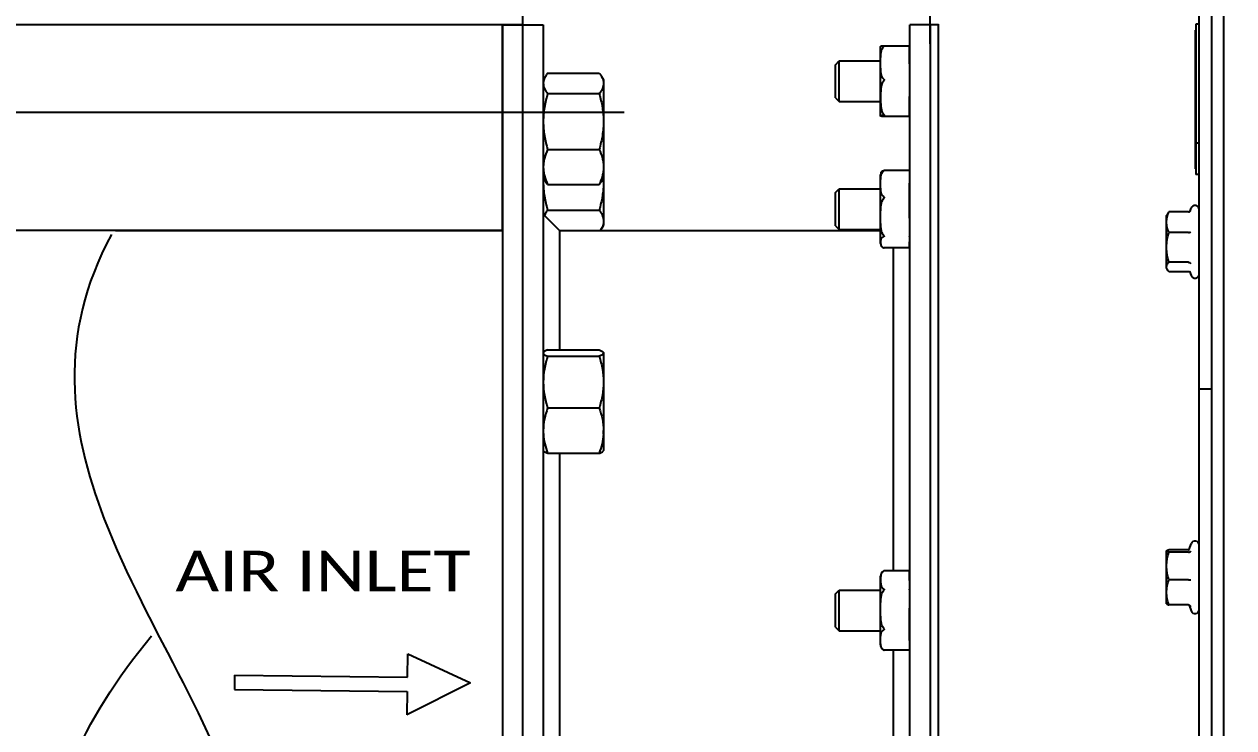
# Model space of a CAD drawing. Header units: millimetres. Extents: x 971 to 5173, y 8 to 3808.
# Drawn here: x 4084.9 to 4381.8, y 3364.7 to 3537.5 of the extents above; entities that cross this region are included whole.
import ezdxf
from ezdxf.enums import TextEntityAlignment as Align

# ---------------------------------------------------------------- set-up
doc = ezdxf.new("R2010")
doc.units = ezdxf.units.MM
doc.header["$LTSCALE"] = 115.5
doc.header["$PDMODE"] = 3
doc.header["$PDSIZE"] = 8
doc.layers.get('0').update_dxf_attribs({"linetype": 'CONTINUOUS'})
doc.layers.get('Defpoints').update_dxf_attribs({"linetype": 'CONTINUOUS'})
doc.layers.add('00_BUW_DATUM', color=7, linetype='CONTINUOUS')
doc.styles.get("Standard").update_dxf_attribs({"font": 'calibri.ttf'})
doc.dimstyles.new('DIMSTYLE_4', dxfattribs={"dimtxt": 17.5, "dimasz": 17.5, "dimexe": 1.5, "dimexo": 1, "dimgap": 0.875, "dimtad": 1, "dimdec": 0, "dimdsep": 46, "dimtxsty": 'Standard', "dimblk": '_FILLED', "dimblk1": '_FILLED', "dimblk2": '_FILLED', "dimcen": 0.09, "dimazin": 2, "dimtp": 0.01, "dimtm": 0.01, "dimtfac": 1, "dimtdec": 0, "dimtofl": 0, "dimtmove": 0, "dimatfit": 3, "dimldrblk": '_FILLED', "dimfxl": 1, "dimtolj": 1, "dimarcsym": 0})
doc.dimstyles.new('DIMSTYLE_5', dxfattribs={"dimtxt": 17.5, "dimasz": 17.5, "dimexe": 1.5, "dimexo": 1, "dimgap": 0.875, "dimtad": 1, "dimdsep": 46, "dimtxsty": 'Standard', "dimblk": '_FILLED', "dimblk1": '_FILLED', "dimblk2": '_FILLED', "dimcen": 0.09, "dimazin": 2, "dimtp": 0.01, "dimtm": 0.01, "dimtfac": 1, "dimtofl": 0, "dimtmove": 0, "dimatfit": 3, "dimldrblk": '_FILLED', "dimfxl": 1, "dimtolj": 1, "dimarcsym": 0})
doc.dimstyles.get("Standard").update_dxf_attribs({"dimtxt": 17.5, "dimasz": 17.5, "dimexe": 1.5, "dimexo": 1, "dimtad": 1, "dimdsep": 46, "dimtxsty": 'Standard', "dimblk": '_FILLED', "dimblk1": '_FILLED', "dimblk2": '_FILLED', "dimcen": 0.09, "dimazin": 2, "dimtol": 1, "dimtp": 0.01, "dimtm": 0.01, "dimtfac": 1, "dimtofl": 0, "dimtmove": 0, "dimatfit": 3, "dimldrblk": '_FILLED', "dimfxl": 1, "dimtolj": 1, "dimarcsym": 0})

# ---------------------------------------------------------------- blocks, each defined once
blk = doc.blocks.new('_FILLED')
at = {"color": 0, "linetype": 'ByBlock'}
blk.add_solid([(0, 0), (-1, 0.214), (-1, -0.214)], dxfattribs=at)
blk = doc.blocks.new('*D89')
at = {"color": 0, "linetype": 'Continuous', "lineweight": -2}
for p, q in [((4207.29, 3542.39), (4207.29, 3694.14)), ((4745.99, 3381.62), (4745.99, 3694.14)), ((4224.79, 3692.64), (4728.49, 3692.64))]:
    blk.add_line(p, q, dxfattribs=at)
at = {"layer": 'Defpoints', "color": 0}
for p in [(4745.99, 3692.64), (4207.29, 3541.39), (4745.99, 3380.62)]:
    blk.add_point(p, dxfattribs=at)
at = {"color": 0, "linetype": 'ByBlock', "lineweight": -2, "xscale": 17.5, "yscale": 17.5, "zscale": 17.5, "rotation": 180}
blk.add_blockref('_FILLED', (4207.29, 3692.64), dxfattribs=at)
at = {"color": 0, "linetype": 'ByBlock', "lineweight": -2, "xscale": 17.5, "yscale": 17.5, "zscale": 17.5}
blk.add_blockref('_FILLED', (4745.99, 3692.64), dxfattribs=at)
at = {"color": 0, "insert": (4476.64, 3716.84), "char_height": 17.5, "attachment_point": 2, "line_spacing_factor": 0.9}
blk.add_mtext('\\A1;{\\A1;539}', dxfattribs=at)
blk = doc.blocks.new('*D97')
at = {"color": 0, "linetype": 'Continuous', "lineweight": -2}
for p, q in [((4202.29, 3537.39), (3953.88, 3537.39)), ((3955.38, 3519.89), (3955.38, 3234.89)), ((4202.29, 3217.39), (3953.88, 3217.39))]:
    blk.add_line(p, q, dxfattribs=at)
at = {"layer": 'Defpoints', "color": 0}
for p in [(4203.29, 3537.39), (3955.38, 3217.39), (4203.29, 3217.39)]:
    blk.add_point(p, dxfattribs=at)
at = {"color": 0, "linetype": 'ByBlock', "lineweight": -2, "xscale": 17.5, "yscale": 17.5, "zscale": 17.5}
for p, rotation in [((3955.38, 3537.39), 90), ((3955.38, 3217.39), 270)]:
    blk.add_blockref('_FILLED', p, dxfattribs=dict(at, rotation=rotation))
at = {"color": 0, "insert": (3931.17, 3389.06), "char_height": 17.5, "attachment_point": 2, "rotation": 90, "line_spacing_factor": 0.9}
blk.add_mtext('\\A1;%%c320', dxfattribs=at)
blk = doc.blocks.new('*D98')
at = {"color": 0, "linetype": 'Continuous', "lineweight": -2}
for p, q in [((4202.29, 3486.89), (4054.54, 3486.89)), ((4056.04, 3469.39), (4056.04, 3285.39)), ((4202.29, 3267.89), (4054.54, 3267.89))]:
    blk.add_line(p, q, dxfattribs=at)
at = {"layer": 'Defpoints', "color": 0}
for p in [(4203.29, 3486.89), (4056.04, 3267.89), (4203.29, 3267.89)]:
    blk.add_point(p, dxfattribs=at)
at = {"color": 0, "linetype": 'ByBlock', "lineweight": -2, "xscale": 17.5, "yscale": 17.5, "zscale": 17.5}
for p, rotation in [((4056.04, 3486.89), 90), ((4056.04, 3267.89), 270)]:
    blk.add_blockref('_FILLED', p, dxfattribs=dict(at, rotation=rotation))
at = {"color": 0, "insert": (4031.83, 3389.06), "char_height": 17.5, "attachment_point": 2, "rotation": 90, "line_spacing_factor": 0.9}
blk.add_mtext('\\A1;%%c220', dxfattribs=at)
blk = doc.blocks.new('*D99')
at = {"color": 0, "linetype": 'Continuous', "lineweight": -2}
for p, q in [((4232.14, 3515.83), (4004.88, 3515.83)), ((4006.38, 3498.33), (4006.38, 3253.33)), ((4231.48, 3235.83), (4004.88, 3235.83))]:
    blk.add_line(p, q, dxfattribs=at)
at = {"layer": 'Defpoints', "color": 0}
for p in [(4233.14, 3515.83), (4006.38, 3235.83), (4232.48, 3235.83)]:
    blk.add_point(p, dxfattribs=at)
at = {"color": 0, "linetype": 'ByBlock', "lineweight": -2, "xscale": 17.5, "yscale": 17.5, "zscale": 17.5}
for p, rotation in [((4006.38, 3515.83), 90), ((4006.38, 3235.83), 270)]:
    blk.add_blockref('_FILLED', p, dxfattribs=dict(at, rotation=rotation))
at = {"color": 0, "insert": (3982.17, 3385.81), "char_height": 17.5, "attachment_point": 2, "rotation": 90, "line_spacing_factor": 0.9}
blk.add_mtext('\\A1;%%c280', dxfattribs=at)
blk = doc.blocks.new('ARROW_4_BL0', base_point=(1092.37, 1052.28))
at = {"color": 7, "linetype": 'Continuous'}
for p, q in [((1105.84, 1054.03), (1105.91, 1059.78)), ((1105.91, 1059.78), (1121.36, 1052.64)), ((1063.43, 1054.54), (1063.39, 1051.03)), ((1063.43, 1054.54), (1105.84, 1054.03)), ((1121.36, 1052.64), (1105.73, 1044.78)), ((1063.39, 1051.03), (1105.8, 1050.52)), ((1105.8, 1050.52), (1105.73, 1044.78))]:
    blk.add_line(p, q, dxfattribs=at)
blk = doc.blocks.new('*D101')
at = {"color": 0, "lineweight": -2}
for p, q in [((4207.27, 3574.32), (4207.27, 3581.2)), ((4307.29, 3532.71), (4307.29, 3581.2)), ((4224.77, 3579.7), (4235.94, 3579.7)), ((4289.79, 3579.7), (4275.81, 3579.7))]:
    blk.add_line(p, q, dxfattribs=at)
at = {"layer": 'Defpoints', "color": 0}
for p in [(4307.29, 3579.7), (4207.27, 3573.32), (4307.29, 3531.71)]:
    blk.add_point(p, dxfattribs=at)
at = {"color": 0, "linetype": 'ByBlock', "lineweight": -2, "xscale": 17.5, "yscale": 17.5, "zscale": 17.5, "rotation": 180}
blk.add_blockref('_FILLED', (4207.27, 3579.7), dxfattribs=at)
at = {"color": 0, "linetype": 'ByBlock', "lineweight": -2, "xscale": 17.5, "yscale": 17.5, "zscale": 17.5}
blk.add_blockref('_FILLED', (4307.29, 3579.7), dxfattribs=at)
at = {"color": 0, "insert": (4255.88, 3579.7), "char_height": 17.5, "attachment_point": 5}
blk.add_mtext('\\A1;\\A1;100', dxfattribs=at)
blk = doc.blocks.new('*D102')
at = {"color": 0, "lineweight": -2}
for p, q in [((4307.29, 3535.98), (4307.29, 3624.82)), ((4324.79, 3623.32), (4330.92, 3623.32)), ((4361.79, 3623.32), (4357.28, 3623.32)), ((4379.29, 3610.42), (4379.29, 3624.82))]:
    blk.add_line(p, q, dxfattribs=at)
at = {"layer": 'Defpoints', "color": 0}
for p in [(4379.29, 3623.32), (4379.29, 3609.42), (4307.29, 3534.98)]:
    blk.add_point(p, dxfattribs=at)
at = {"color": 0, "linetype": 'ByBlock', "lineweight": -2, "xscale": 17.5, "yscale": 17.5, "zscale": 17.5, "rotation": 180}
blk.add_blockref('_FILLED', (4307.29, 3623.32), dxfattribs=at)
at = {"color": 0, "linetype": 'ByBlock', "lineweight": -2, "xscale": 17.5, "yscale": 17.5, "zscale": 17.5}
blk.add_blockref('_FILLED', (4379.29, 3623.32), dxfattribs=at)
at = {"color": 0, "insert": (4344.1, 3623.32), "char_height": 17.5, "attachment_point": 5}
blk.add_mtext('\\A1;\\A1;71', dxfattribs=at)

msp = doc.modelspace()

# ---------------------------------------------------------------- linework, layer by layer
at = {"color": 0, "linetype": 'Continuous'}
for p, q in [((4207.27292, 3537.37104), (4207.27292, 3706.87104)), ((4373.29077, 3143.39012), (4373.29077, 3611.39012)), ((4376.29077, 3611.39012), (4376.29077, 3143.39012)), ((4379.29077, 3611.39012), (4379.29077, 3143.39012)), ((4202.27292, 3537.37104), (4202.27292, 3217.37104)), ((4202.27292, 3486.87104), (4202.27292, 3537.37104)), ((4202.27292, 3537.37104), (4207.27292, 3537.37104)), ((4207.27292, 3537.37104), (4202.27292, 3537.37104)), ((4207.29077, 3217.39012), (4207.29077, 3537.39012)), ((4207.29077, 3537.39012), (4212.29077, 3537.39012)), ((4212.29077, 3537.39012), (4212.29077, 3217.39012)), ((4302.29077, 3217.39012), (4302.29077, 3537.39012)), ((4309.29077, 3537.39012), (4302.29077, 3537.39012)), ((4307.29077, 3537.39012), (4307.29077, 3217.39012)), ((4309.29077, 3217.24691), (4309.29077, 3537.53333)), ((4372.49077, 3537.50772), (4372.49077, 3500.61696)), ((4373.29077, 3537.50772), (4372.49077, 3537.50772)), ((4372.29077, 3536.09946), (4372.29077, 3502.02522)), ((4372.29077, 3536.09946), (4372.49077, 3536.09946)), ((4295.09077, 3531.92009), (4295.0935, 3532.01005)), ((4295.09077, 3515.09018), (4295.09077, 3531.92009)), ((4295.8908, 3532.16114), (4295.90032, 3532.16131)), ((4302.09077, 3532.16131), (4295.90019, 3532.16131)), ((4302.09077, 3532.16131), (4302.09077, 3527.76736)), ((4302.09077, 3531.99079), (4302.29077, 3531.99079)), ((4283.99077, 3527.58514), (4284.91077, 3528.50514)), ((4283.99077, 3519.42514), (4283.99077, 3527.58514)), ((4284.91077, 3518.50514), (4284.91077, 3528.50514)), ((4284.91077, 3528.50514), (4295.09077, 3528.50514)), ((4302.09077, 3529.75514), (4302.29077, 3529.75514)), ((4302.29077, 3527.76736), (4302.09077, 3527.76736)), ((4283.99077, 3519.42514), (4284.91077, 3518.50514)), ((4284.91077, 3518.50514), (4295.09077, 3518.50514)), ((4302.09077, 3519.75275), (4302.09077, 3515.00061)), ((4302.09077, 3519.75275), (4302.29077, 3519.75275)), ((4302.09077, 3517.25514), (4302.29077, 3517.25514)), ((4295.09077, 3515.09018), (4295.0935, 3515.00022)), ((4295.8908, 3514.84913), (4295.90032, 3514.84896)), ((4302.28134, 3514.84896), (4295.90019, 3514.84896)), ((4302.29077, 3515.00061), (4302.09077, 3515.00061)), ((4372.29077, 3508.41884), (4372.49077, 3508.41884)), ((4373.29077, 3508.2893), (4372.49077, 3508.2893)), ((4302.22598, 3501.62159), (4295.95556, 3501.62159)), ((4372.29077, 3502.02522), (4372.49077, 3502.02522)), ((4373.29077, 3500.61696), (4372.49077, 3500.61696)), ((4295.09077, 3483.68271), (4295.09077, 3500.51262)), ((4302.09077, 3498.49838), (4302.09077, 3489.90764)), ((4302.09077, 3498.49838), (4302.29077, 3498.49838)), ((4302.09077, 3498.34767), (4302.29077, 3498.34767)), ((4283.99077, 3496.17767), (4284.91077, 3497.09767)), ((4283.99077, 3488.01767), (4283.99077, 3496.17767)), ((4284.91077, 3487.09767), (4284.91077, 3497.09767)), ((4284.91077, 3497.09767), (4295.09077, 3497.09767)), ((4371.05851, 3491.57531), (4371.32639, 3492.31132)), ((4371.15551, 3491.69782), (4371.20465, 3491.80156)), ((4216.29077, 3486.89012), (4212.29077, 3490.89012)), ((4302.29077, 3489.90764), (4302.09077, 3489.90764)), ((4365.29077, 3490.56495), (4365.48205, 3490.89626)), ((4365.29077, 3477.56495), (4365.29077, 3490.56495)), ((4370.6837, 3491.40423), (4365.87132, 3491.40423)), ((4107.27292, 3486.87104), (4202.27292, 3486.87104)), ((4216.29077, 3486.89012), (4216.29077, 3457.51153)), ((4216.29077, 3486.89012), (4295.09077, 3486.89012)), ((4283.99077, 3488.01767), (4284.91077, 3487.09767)), ((4284.91077, 3487.09767), (4295.09077, 3487.09767)), ((4370.6837, 3486.37399), (4365.87132, 3486.37399)), ((4295.09627, 3483.71756), (4295.09744, 3483.6831)), ((4295.09632, 3483.71756), (4295.09638, 3483.7139)), ((4295.09638, 3483.7139), (4295.09802, 3483.6831)), ((4302.09077, 3484.04773), (4302.09077, 3482.57374)), ((4302.09077, 3484.04773), (4302.29077, 3484.04773)), ((4302.09077, 3482.57374), (4295.95556, 3482.57374)), ((4298.29077, 3403.25915), (4298.29077, 3482.57374)), ((4365.29077, 3477.56495), (4365.48205, 3477.23364)), ((4370.6837, 3479.03471), (4365.87132, 3479.03471)), ((4370.94054, 3476.87869), (4371.32639, 3475.81858)), ((4370.94128, 3476.87984), (4370.94156, 3476.87907)), ((4370.6837, 3476.72567), (4365.87132, 3476.72567)), ((4376.29077, 3447.91137), (4373.29077, 3447.91137)), ((4216.29077, 3432.11777), (4216.29077, 3351.21002)), ((4370.81874, 3408.50976), (4371.32639, 3409.90452)), ((4365.29077, 3408.13737), (4365.30295, 3408.17899)), ((4365.29077, 3395.15815), (4365.29077, 3408.13737)), ((4370.6837, 3408.4372), (4365.87132, 3408.4372)), ((4370.6837, 3407.83753), (4365.87132, 3407.83753)), ((4370.81904, 3408.50966), (4370.81859, 3408.50845)), ((4302.09077, 3403.25915), (4295.97189, 3403.25915)), ((4302.09077, 3403.25915), (4302.09077, 3400.86696)), ((4295.09077, 3385.08112), (4295.09077, 3401.91103)), ((4302.29077, 3400.86696), (4302.09077, 3400.86696)), ((4370.6837, 3401.05847), (4365.87132, 3401.05847)), ((4283.99077, 3397.57607), (4284.91077, 3398.49607)), ((4283.99077, 3389.41607), (4283.99077, 3397.57607)), ((4284.91077, 3388.49607), (4284.91077, 3398.49607)), ((4284.91077, 3398.49607), (4295.09077, 3398.49607)), ((4302.09077, 3394.06239), (4302.09077, 3386.13669)), ((4302.09077, 3394.06239), (4302.29077, 3394.06239)), ((4365.29077, 3395.15815), (4365.3028, 3395.1373)), ((4370.6837, 3394.87909), (4365.87132, 3394.87909)), ((4370.81859, 3394.80785), (4370.78634, 3394.86674)), ((4370.81904, 3394.80663), (4370.81859, 3394.80785)), ((4370.81874, 3394.80653), (4371.32639, 3393.41177)), ((4283.99077, 3389.41607), (4284.91077, 3388.49607)), ((4284.91077, 3388.49607), (4295.09077, 3388.49607)), ((4302.09077, 3387.24607), (4302.29077, 3387.24607)), ((4302.29077, 3386.13669), (4302.09077, 3386.13669)), ((4302.20964, 3383.733), (4295.97189, 3383.733)), ((4298.29077, 3294.81716), (4298.29077, 3383.733))]:
    msp.add_line(p, q, dxfattribs=at)
msp.add_lwpolyline([(4370.77326, 3408.41709), (4370.75879, 3408.40696), (4370.77081, 3408.42119), (4370.81859, 3408.50845)], dxfattribs=at)
for centre, radius, start, end in [((4296.57077, 3500.51262), 1.48, 161.4451253, 180), ((4372.27804, 3491.96495), 1.01272, 0, 160), ((4296.57077, 3483.68271), 1.48, 180, 198.5548747), ((4372.27804, 3476.16495), 1.01272, 200, 0), ((4372.27804, 3409.55815), 1.01272, 0, 160), ((4370.68319, 3408.94516), 0.50796, 270.0323606, 279.8661324), ((4370.68088, 3408.96113), 0.52409, 279.8161074, 281.6489323), ((4296.57077, 3401.91103), 1.48, 124.7145758, 180), ((4296.54618, 3402.02737), 1.37996, 150.4246964, 151.751661), ((4296.48866, 3402.02658), 1.33829, 116.5340589, 124.6432202), ((4372.27804, 3393.75815), 1.01272, 200, 0), ((4296.57077, 3385.08112), 1.48, 180, 235.2854242), ((4296.48866, 3384.96557), 1.33829, 235.3567798, 243.4659411)]:
    msp.add_arc(centre, radius, start, end, dxfattribs=at)
for points, knots in [([(4295.33054, 3524.96625), (4295.25764, 3525.21105), (4295.1643, 3525.71506), (4295.10956, 3526.47743), (4295.09451, 3527.24026), (4295.09256, 3528.00283), (4295.09451, 3528.7654), (4295.10956, 3529.52823), (4295.16427, 3530.29061), (4295.25765, 3530.79461), (4295.33055, 3531.03942)], [0, 0, 0, 0, 0.125429089, 0.250347728, 0.375177916, 0.499999638, 0.624821337, 0.749651635, 0.874570451, 1, 1, 1, 1]), ([(4295.33054, 3532.12186), (4295.28208, 3532.11534), (4295.21962, 3532.10599), (4295.15089, 3532.08278), (4295.11923, 3532.06642), (4295.09723, 3532.04173), (4295.09407, 3532.01959), (4295.09349, 3532.01005)], [0, 0, 0, 0, 0.520257345, 0.667914471, 0.769382985, 0.898335875, 1, 1, 1, 1]), ([(4295.8908, 3532.16114), (4295.7739, 3532.15692), (4295.58683, 3532.14797), (4295.40019, 3532.13123), (4295.33054, 3532.12186)], [0, 0, 0, 0, 0.624699226, 1, 1, 1, 1]), ([(4295.33055, 3531.03942), (4295.35713, 3531.12867), (4295.47881, 3531.48578), (4295.67882, 3531.82885), (4295.8908, 3532.02006)], [0, 0, 0, 0, 0.245966965, 1, 1, 1, 1]), ([(4295.97227, 3532.12607), (4295.97227, 3532.11776), (4295.96478, 3532.09906), (4295.9375, 3532.06305), (4295.91021, 3532.03757), (4295.8908, 3532.02006)], [0, 0, 0, 0, 0.183361143, 0.423340192, 1, 1, 1, 1]), ([(4295.90019, 3532.16132), (4295.90908, 3532.16132), (4295.92589, 3532.1604), (4295.94871, 3532.15541), (4295.96728, 3532.14499), (4295.97227, 3532.13206), (4295.97227, 3532.12607)], [0, 0, 0, 0, 0.303328508, 0.571896518, 0.795679314, 1, 1, 1, 1]), ([(4295.8908, 3523.98571), (4295.81803, 3524.05135), (4295.56428, 3524.33706), (4295.41088, 3524.69647), (4295.33054, 3524.96625)], [0, 0, 0, 0, 0.258245313, 1, 1, 1, 1]), ([(4295.33057, 3522.66614), (4295.25755, 3522.41111), (4295.16422, 3521.88687), (4295.10973, 3521.09426), (4295.09447, 3520.30093), (4295.09245, 3519.5078), (4295.09447, 3518.71466), (4295.10973, 3517.92133), (4295.16423, 3517.12872), (4295.25755, 3516.60448), (4295.33057, 3516.34946)], [0, 0, 0, 0, 0.125299542, 0.250242484, 0.375124175, 0.499999985, 0.624875795, 0.749757483, 0.874700442, 1, 1, 1, 1]), ([(4295.8908, 3523.68588), (4295.81775, 3523.61735), (4295.56235, 3523.31789), (4295.41059, 3522.94561), (4295.33057, 3522.66614)], [0, 0, 0, 0, 0.256280173, 1, 1, 1, 1]), ([(4295.8908, 3523.98571), (4295.91183, 3523.96675), (4295.95161, 3523.92424), (4295.98283, 3523.83682), (4295.95129, 3523.74915), (4295.91179, 3523.70557), (4295.8908, 3523.68588)], [0, 0, 0, 0, 0.243828441, 0.496967461, 0.752171265, 1, 1, 1, 1]), ([(4302.29073, 3523.68588), (4302.24895, 3523.72508), (4302.16977, 3523.83634), (4302.24882, 3523.94791), (4302.29073, 3523.98571)], [0, 0, 0, 0, 0.503742438, 1, 1, 1, 1]), ([(4295.33057, 3516.34946), (4295.35712, 3516.25673), (4295.47813, 3515.88753), (4295.67676, 3515.53051), (4295.8908, 3515.32971)], [0, 0, 0, 0, 0.24734941, 1, 1, 1, 1]), ([(4295.09349, 3515.00022), (4295.09316, 3515.0058), (4295.09268, 3515.02901), (4295.09952, 3515.05446), (4295.11203, 3515.06724)], [0, 0, 0, 0, 0.238092245, 1, 1, 1, 1]), ([(4295.33054, 3514.88841), (4295.28208, 3514.89493), (4295.21962, 3514.90429), (4295.15089, 3514.92749), (4295.11923, 3514.94386), (4295.09723, 3514.96854), (4295.09407, 3514.99068), (4295.09349, 3515.00022)], [0, 0, 0, 0, 0.520257345, 0.667914471, 0.769382985, 0.898335875, 1, 1, 1, 1]), ([(4295.11203, 3515.06724), (4295.12799, 3515.08354), (4295.20235, 3515.11339), (4295.27722, 3515.12451), (4295.33055, 3515.13168)], [0, 0, 0, 0, 0.29782086, 1, 1, 1, 1]), ([(4295.8908, 3514.84913), (4295.7739, 3514.85336), (4295.58683, 3514.86231), (4295.40019, 3514.87904), (4295.33054, 3514.88841)], [0, 0, 0, 0, 0.624699226, 1, 1, 1, 1]), ([(4295.33055, 3515.13168), (4295.40019, 3515.14105), (4295.58683, 3515.15779), (4295.77389, 3515.16674), (4295.8908, 3515.17096)], [0, 0, 0, 0, 0.375249304, 1, 1, 1, 1]), ([(4295.8908, 3515.32971), (4295.91037, 3515.31135), (4295.93804, 3515.28435), (4295.96497, 3515.24553), (4295.97523, 3515.21822), (4295.96674, 3515.19337), (4295.94544, 3515.18001), (4295.91965, 3515.1731), (4295.90073, 3515.17132), (4295.8908, 3515.17096)], [0, 0, 0, 0, 0.329725985, 0.470357474, 0.582533438, 0.672363871, 0.767729237, 0.877965494, 1, 1, 1, 1]), ([(4295.33054, 3495.86584), (4295.25844, 3496.06062), (4295.16447, 3496.46589), (4295.1096, 3497.08119), (4295.09451, 3497.69531), (4295.09256, 3498.30885), (4295.0945, 3498.92239), (4295.10959, 3499.53651), (4295.16444, 3500.15181), (4295.25845, 3500.55708), (4295.33055, 3500.75186)], [0, 0, 0, 0, 0.12636797, 0.251115995, 0.375572642, 0.499999479, 0.624426293, 0.748883038, 0.87363119, 1, 1, 1, 1]), ([(4295.16771, 3500.98358), (4295.17595, 3501.00815), (4295.2152, 3501.11168), (4295.27503, 3501.20766), (4295.33057, 3501.27173)], [0, 0, 0, 0, 0.23407013, 1, 1, 1, 1]), ([(4295.33055, 3500.75186), (4295.38472, 3500.89819), (4295.52738, 3501.19437), (4295.75322, 3501.44096), (4295.8908, 3501.54081)], [0, 0, 0, 0, 0.478588213, 1, 1, 1, 1]), ([(4295.33057, 3501.27173), (4295.35865, 3501.30412), (4295.51518, 3501.45902), (4295.72214, 3501.5563), (4295.8908, 3501.60856)], [0, 0, 0, 0, 0.195348627, 1, 1, 1, 1]), ([(4295.8908, 3501.60856), (4295.8969, 3501.61045), (4295.91807, 3501.61646), (4295.93992, 3501.62162), (4295.9556, 3501.62161)], [0, 0, 0, 0, 0.289413549, 1, 1, 1, 1]), ([(4295.9556, 3501.62161), (4295.96144, 3501.62161), (4295.98014, 3501.61686), (4295.95489, 3501.58882), (4295.92995, 3501.5698), (4295.90434, 3501.55063), (4295.8908, 3501.54081)], [0, 0, 0, 0, 0.135585103, 0.299610494, 0.611585566, 1, 1, 1, 1]), ([(4302.29073, 3501.54081), (4302.27727, 3501.55058), (4302.25191, 3501.56996), (4302.22746, 3501.58912), (4302.20104, 3501.61712), (4302.22061, 3501.62157), (4302.22668, 3501.6216)], [0, 0, 0, 0, 0.384655004, 0.694343341, 0.859658485, 1, 1, 1, 1]), ([(4295.8908, 3495.07697), (4295.75323, 3495.17681), (4295.52742, 3495.42339), (4295.3847, 3495.71952), (4295.33054, 3495.86584)], [0, 0, 0, 0, 0.521404811, 1, 1, 1, 1]), ([(4295.33055, 3493.66417), (4295.38352, 3493.86838), (4295.5173, 3494.27034), (4295.74393, 3494.63791), (4295.8908, 3494.79)], [0, 0, 0, 0, 0.499462203, 1, 1, 1, 1]), ([(4295.8908, 3495.07697), (4295.91175, 3495.06177), (4295.95204, 3495.0259), (4295.97227, 3494.97243), (4295.97227, 3494.9452)], [0, 0, 0, 0, 0.48729228, 1, 1, 1, 1]), ([(4295.33054, 3486.6918), (4295.25726, 3486.9743), (4295.16423, 3487.55299), (4295.10955, 3488.42701), (4295.09451, 3489.30253), (4295.09256, 3490.17798), (4295.09451, 3491.05344), (4295.10955, 3491.92895), (4295.1642, 3492.80298), (4295.25727, 3493.38167), (4295.33055, 3493.66417)], [0, 0, 0, 0, 0.125008045, 0.250003629, 0.375001154, 0.49999971, 0.624998242, 0.749995883, 0.874991666, 1, 1, 1, 1]), ([(4365.29077, 3488.88911), (4365.29077, 3489.31603), (4365.4064, 3490.18314), (4365.69804, 3491.00192), (4365.87132, 3491.40423)], [0, 0, 0, 0, 0.493573858, 1, 1, 1, 1]), ([(4365.87132, 3486.37399), (4365.69803, 3486.7763), (4365.40628, 3487.59505), (4365.29077, 3488.46218), (4365.29077, 3488.88911)], [0, 0, 0, 0, 0.506429388, 1, 1, 1, 1]), ([(4365.87132, 3491.40423), (4365.83274, 3491.36311), (4365.68992, 3491.20455), (4365.56083, 3491.03236), (4365.48234, 3490.89624)], [0, 0, 0, 0, 0.264065768, 1, 1, 1, 1]), ([(4370.68348, 3491.40422), (4370.75393, 3491.40418), (4370.89577, 3491.43784), (4371.01187, 3491.52291), (4371.06084, 3491.57313)], [0, 0, 0, 0, 0.501083512, 1, 1, 1, 1]), ([(4106.2893, 3485.86085), (4092.90434, 3461.0884), (4099.95499, 3409.47021), (4150.57916, 3339.47284), (4139.25851, 3290.233), (4106.2893, 3266.86085)], [0, 0, 0, 0, 0.298979169, 0.669756382, 1, 1, 1, 1]), ([(4295.8908, 3485.56608), (4295.74395, 3485.71816), (4295.51735, 3486.0857), (4295.38351, 3486.4876), (4295.33054, 3486.6918)], [0, 0, 0, 0, 0.50053549, 1, 1, 1, 1]), ([(4365.29077, 3482.70435), (4365.29077, 3483.32476), (4365.40221, 3484.56822), (4365.69542, 3485.77813), (4365.87132, 3486.37399)], [0, 0, 0, 0, 0.49965367, 1, 1, 1, 1]), ([(4370.6837, 3486.37399), (4370.79181, 3486.37402), (4370.94314, 3486.38843), (4371.11578, 3486.44349), (4371.18081, 3486.47884), (4371.20464, 3486.49899)], [0, 0, 0, 0, 0.597418507, 0.827542402, 1, 1, 1, 1]), ([(4295.33057, 3485.01003), (4295.28857, 3484.96158), (4295.21911, 3484.85966), (4295.13391, 3484.64297), (4295.09742, 3484.36732), (4295.09237, 3484.04199), (4295.093, 3483.82561), (4295.09627, 3483.71756)], [0, 0, 0, 0, 0.143230165, 0.272456132, 0.516933764, 0.758517483, 1, 1, 1, 1]), ([(4295.09744, 3483.6831), (4295.09892, 3483.64374), (4295.10712, 3483.48511), (4295.12968, 3483.32525), (4295.16771, 3483.21176)], [0, 0, 0, 0, 0.247546602, 1, 1, 1, 1]), ([(4295.16771, 3483.21176), (4295.17595, 3483.18719), (4295.2152, 3483.08366), (4295.27503, 3482.98767), (4295.33057, 3482.9236)], [0, 0, 0, 0, 0.23407013, 1, 1, 1, 1]), ([(4295.8908, 3485.34686), (4295.82365, 3485.32605), (4295.61817, 3485.24965), (4295.42832, 3485.12279), (4295.33057, 3485.01003)], [0, 0, 0, 0, 0.320240151, 1, 1, 1, 1]), ([(4295.33057, 3482.9236), (4295.35865, 3482.89121), (4295.51518, 3482.73632), (4295.72214, 3482.63904), (4295.8908, 3482.58677)], [0, 0, 0, 0, 0.195348627, 1, 1, 1, 1]), ([(4295.8908, 3485.56608), (4295.91092, 3485.54525), (4295.93934, 3485.51339), (4295.96597, 3485.46597), (4295.97498, 3485.43063), (4295.96736, 3485.39791), (4295.93994, 3485.36587), (4295.91066, 3485.35301), (4295.8908, 3485.34686)], [0, 0, 0, 0, 0.30387198, 0.443950387, 0.568438328, 0.677111748, 0.781867917, 1, 1, 1, 1]), ([(4302.29073, 3485.34686), (4302.27102, 3485.35297), (4302.24207, 3485.36625), (4302.21482, 3485.39804), (4302.2063, 3485.43064), (4302.2163, 3485.46589), (4302.24298, 3485.51291), (4302.27068, 3485.54532), (4302.29073, 3485.56608)], [0, 0, 0, 0, 0.217078076, 0.322162748, 0.431531868, 0.555757591, 0.696361728, 1, 1, 1, 1]), ([(4295.8908, 3482.58677), (4295.8969, 3482.58488), (4295.91807, 3482.57888), (4295.93992, 3482.57371), (4295.9556, 3482.57372)], [0, 0, 0, 0, 0.289413549, 1, 1, 1, 1]), ([(4365.87132, 3479.03471), (4365.69542, 3479.63056), (4365.4024, 3480.84051), (4365.29077, 3482.08393), (4365.29077, 3482.70435)], [0, 0, 0, 0, 0.500346008, 1, 1, 1, 1]), ([(4365.29077, 3477.88019), (4365.29077, 3477.97868), (4365.32021, 3478.18241), (4365.44298, 3478.47688), (4365.63132, 3478.76395), (4365.7866, 3478.94442), (4365.87132, 3479.03471)], [0, 0, 0, 0, 0.223592544, 0.460662992, 0.718908479, 1, 1, 1, 1]), ([(4365.48234, 3477.23366), (4365.42374, 3477.33529), (4365.32766, 3477.54307), (4365.29077, 3477.77076), (4365.29077, 3477.88019)], [0, 0, 0, 0, 0.5173958, 1, 1, 1, 1]), ([(4365.87132, 3476.72567), (4365.83274, 3476.76678), (4365.68992, 3476.92535), (4365.56083, 3477.09754), (4365.48234, 3477.23366)], [0, 0, 0, 0, 0.264065768, 1, 1, 1, 1]), ([(4370.68348, 3479.03472), (4370.79434, 3479.03478), (4370.99972, 3478.98522), (4371.16086, 3478.84303), (4371.20465, 3478.76238)], [0, 0, 0, 0, 0.547095057, 1, 1, 1, 1]), ([(4371.06085, 3476.55661), (4371.01189, 3476.60679), (4370.89588, 3476.69184), (4370.75412, 3476.72571), (4370.6837, 3476.72567)], [0, 0, 0, 0, 0.498915798, 1, 1, 1, 1]), ([(4365.87132, 3407.83753), (4365.79071, 3407.85984), (4365.64716, 3407.90298), (4365.48292, 3407.96535), (4365.38351, 3408.01981), (4365.32344, 3408.06281), (4365.29077, 3408.10869), (4365.29077, 3408.13737)], [0, 0, 0, 0, 0.371957767, 0.666053872, 0.780416014, 0.872501061, 1, 1, 1, 1]), ([(4365.29077, 3404.448), (4365.29077, 3405.0214), (4365.40333, 3406.17299), (4365.69585, 3407.2885), (4365.87132, 3407.83753)], [0, 0, 0, 0, 0.498701726, 1, 1, 1, 1]), ([(4365.30288, 3408.17899), (4365.31856, 3408.20603), (4365.38073, 3408.25688), (4365.50351, 3408.31777), (4365.6727, 3408.37978), (4365.80079, 3408.41768), (4365.87132, 3408.4372)], [0, 0, 0, 0, 0.14822401, 0.366154434, 0.652892135, 1, 1, 1, 1]), ([(4370.68348, 3407.83753), (4370.79598, 3407.83746), (4371.01505, 3407.9058), (4371.16321, 3408.07832), (4371.20465, 3408.17207)], [0, 0, 0, 0, 0.523248153, 1, 1, 1, 1]), ([(4295.33057, 3402.6805), (4295.29761, 3402.61917), (4295.18866, 3402.3736), (4295.14171, 3402.10573), (4295.12223, 3401.90866)], [0, 0, 0, 0, 0.260139086, 1, 1, 1, 1]), ([(4295.72789, 3403.1276), (4295.6445, 3403.06983), (4295.5004, 3402.94228), (4295.38984, 3402.78568), (4295.34602, 3402.70848)], [0, 0, 0, 0, 0.533290366, 1, 1, 1, 1]), ([(4295.97189, 3403.25915), (4295.96862, 3403.25914), (4295.95921, 3403.25446), (4295.94149, 3403.24807), (4295.91759, 3403.2369), (4295.90009, 3403.22855), (4295.8908, 3403.2239)], [0, 0, 0, 0, 0.11092602, 0.341548194, 0.647978265, 1, 1, 1, 1]), ([(4365.87132, 3401.05847), (4365.69585, 3401.6075), (4365.4032, 3402.72298), (4365.29077, 3403.87459), (4365.29077, 3404.448)], [0, 0, 0, 0, 0.501299042, 1, 1, 1, 1]), ([(4295.12223, 3401.90866), (4295.10089, 3401.69274), (4295.09218, 3401.25825), (4295.09185, 3400.71634), (4295.10438, 3400.28204), (4295.14075, 3399.84335), (4295.22459, 3399.5117), (4295.33057, 3399.31448)], [0, 0, 0, 0, 0.247987851, 0.495811726, 0.619780932, 0.744100594, 1, 1, 1, 1]), ([(4365.29077, 3397.96878), (4365.29077, 3398.4919), (4365.40354, 3399.54564), (4365.69642, 3400.55963), (4365.87132, 3401.05847)], [0, 0, 0, 0, 0.497390941, 1, 1, 1, 1]), ([(4370.6837, 3401.05847), (4370.79115, 3401.05852), (4370.93832, 3401.05422), (4371.11188, 3401.04046), (4371.17817, 3401.03182), (4371.20464, 3401.02601)], [0, 0, 0, 0, 0.616989911, 0.844384256, 1, 1, 1, 1]), ([(4295.33054, 3390.20835), (4295.2572, 3390.49841), (4295.16422, 3391.09211), (4295.10954, 3391.9886), (4295.09452, 3392.88677), (4295.09256, 3393.78492), (4295.09451, 3394.68307), (4295.10954, 3395.58124), (4295.16419, 3396.47773), (4295.25721, 3397.07143), (4295.33055, 3397.36149)], [0, 0, 0, 0, 0.124941676, 0.249949412, 0.374973306, 0.499999721, 0.625026114, 0.750050123, 0.875058062, 1, 1, 1, 1]), ([(4295.33055, 3397.36149), (4295.38346, 3397.57076), (4295.51678, 3397.98191), (4295.74327, 3398.35977), (4295.8908, 3398.51652)], [0, 0, 0, 0, 0.500694339, 1, 1, 1, 1]), ([(4295.33057, 3399.31448), (4295.38682, 3399.20981), (4295.5427, 3398.99295), (4295.76155, 3398.83569), (4295.8908, 3398.77108)], [0, 0, 0, 0, 0.451238808, 1, 1, 1, 1]), ([(4295.8908, 3398.77108), (4295.9113, 3398.76083), (4295.94105, 3398.7411), (4295.96744, 3398.70147), (4295.97763, 3398.64944), (4295.94814, 3398.58159), (4295.91124, 3398.53823), (4295.8908, 3398.51652)], [0, 0, 0, 0, 0.220073116, 0.331715316, 0.44948989, 0.71359538, 1, 1, 1, 1]), ([(4302.29073, 3398.51652), (4302.27032, 3398.5382), (4302.23463, 3398.58218), (4302.20346, 3398.64952), (4302.21474, 3398.70143), (4302.2412, 3398.7406), (4302.27038, 3398.7609), (4302.29073, 3398.77108)], [0, 0, 0, 0, 0.286624319, 0.551335317, 0.668801803, 0.781013569, 1, 1, 1, 1]), ([(4365.87132, 3394.87909), (4365.69642, 3395.37792), (4365.40374, 3396.39195), (4365.29077, 3397.44565), (4365.29077, 3397.96878)], [0, 0, 0, 0, 0.502607111, 1, 1, 1, 1]), ([(4365.30288, 3395.1373), (4365.31856, 3395.11027), (4365.38073, 3395.05941), (4365.50351, 3394.99853), (4365.6727, 3394.93651), (4365.80079, 3394.89861), (4365.87132, 3394.87909)], [0, 0, 0, 0, 0.14822401, 0.366154434, 0.652892135, 1, 1, 1, 1]), ([(4370.90291, 3394.82998), (4370.97167, 3394.79835), (4371.09539, 3394.70835), (4371.17736, 3394.57982), (4371.20465, 3394.51209)], [0, 0, 0, 0, 0.508964501, 1, 1, 1, 1]), ([(4295.13653, 3385.11928), (4295.10591, 3385.37324), (4295.09193, 3385.88559), (4295.09236, 3386.65278), (4295.10952, 3387.42369), (4295.21796, 3387.9414), (4295.33055, 3388.17716)], [0, 0, 0, 0, 0.24873913, 0.497249276, 0.745955214, 1, 1, 1, 1]), ([(4295.8908, 3389.05344), (4295.74328, 3389.21017), (4295.51682, 3389.58801), (4295.38345, 3389.9991), (4295.33054, 3390.20835)], [0, 0, 0, 0, 0.499303593, 1, 1, 1, 1]), ([(4295.33055, 3388.17716), (4295.38604, 3388.29335), (4295.53752, 3388.53277), (4295.75917, 3388.71464), (4295.8908, 3388.78869)], [0, 0, 0, 0, 0.460200408, 1, 1, 1, 1]), ([(4295.8908, 3389.05344), (4295.90112, 3389.04248), (4295.93874, 3388.99971), (4295.97227, 3388.94488), (4295.97227, 3388.90216)], [0, 0, 0, 0, 0.260553801, 1, 1, 1, 1]), ([(4295.97227, 3388.90216), (4295.97227, 3388.87759), (4295.95175, 3388.82882), (4295.91146, 3388.80031), (4295.8908, 3388.78869)], [0, 0, 0, 0, 0.509089198, 1, 1, 1, 1]), ([(4106.2893, 3266.86085), (4094.55822, 3286.02903), (4082.29368, 3327.00342), (4098.81902, 3366.45253), (4116.14096, 3387.31276)], [0, 0, 0, 0, 0.459934373, 1, 1, 1, 1]), ([(4295.33054, 3384.38991), (4295.30257, 3384.44848), (4295.2075, 3384.68278), (4295.15897, 3384.93324), (4295.13653, 3385.11928)], [0, 0, 0, 0, 0.257255296, 1, 1, 1, 1]), ([(4295.8908, 3383.77844), (4295.75918, 3383.85248), (4295.53756, 3384.03435), (4295.38603, 3384.27372), (4295.33054, 3384.38991)], [0, 0, 0, 0, 0.539787473, 1, 1, 1, 1]), ([(4295.8908, 3383.77844), (4295.90116, 3383.77262), (4295.91923, 3383.76264), (4295.94911, 3383.7467), (4295.95744, 3383.74222), (4295.97392, 3383.73299), (4295.97189, 3383.733)], [0, 0, 0, 0, 0.382945582, 0.709627145, 0.934733128, 1, 1, 1, 1]), ([(4295.97189, 3383.733), (4295.96862, 3383.733), (4295.95921, 3383.73768), (4295.94149, 3383.74407), (4295.91759, 3383.75524), (4295.90009, 3383.7636), (4295.8908, 3383.76824)], [0, 0, 0, 0, 0.11092602, 0.341548194, 0.647978265, 1, 1, 1, 1])]:
    msp.add_open_spline(points, degree=3, knots=knots, dxfattribs=at)
for points in [[(4295.97227, 3494.9452), (4295.97227, 3494.88678), (4295.93139, 3494.83203), (4295.8908, 3494.79)], [(4371.06084, 3491.57313), (4371.09725, 3491.61048), (4371.12916, 3491.65273), (4371.15548, 3491.69777)], [(4370.68348, 3394.8791), (4370.75843, 3394.87915), (4370.83481, 3394.86129), (4370.90291, 3394.82998)]]:
    msp.add_open_spline(points, degree=3, dxfattribs=at)
at = {"layer": '00_BUW_DATUM', "color": 0, "linetype": 'Continuous'}
for p, q in [((4212.29077, 3523.82455), (4212.80347, 3524.71259)), ((4213.36256, 3525.52493), (4226.01897, 3525.52493)), ((4226.57806, 3524.71259), (4227.09077, 3523.82455)), ((4227.09077, 3523.82455), (4227.09077, 3488.08459)), ((4213.36256, 3520.47048), (4226.01897, 3520.47048)), ((4213.36256, 3506.7701), (4226.01897, 3506.7701)), ((4212.29077, 3499.82455), (4212.80347, 3498.93652)), ((4213.36256, 3498.12417), (4226.01897, 3498.12417)), ((4226.57806, 3498.93652), (4227.09077, 3499.82455)), ((4213.36256, 3491.86317), (4226.01897, 3491.86317)), ((4226.45806, 3486.9887), (4227.09077, 3488.08459)), ((4213.36256, 3457.51153), (4226.01897, 3457.51153)), ((4227.0474, 3456.88975), (4227.09077, 3456.74001)), ((4227.09077, 3456.81465), (4227.09077, 3432.81465)), ((4213.36256, 3455.9685), (4226.01897, 3455.9685)), ((4213.36256, 3443.27162), (4226.01897, 3443.27162)), ((4227.0474, 3432.73955), (4227.09077, 3432.81465)), ((4213.36256, 3432.11777), (4226.01897, 3432.11777))]:
    msp.add_line(p, q, dxfattribs=at)
for centre, radius, start, end in [((4232.93373, 3498.74647), 20.64296, 177.1660796, 179.9949593), ((4206.4478, 3498.74647), 20.64296, 0.0050407, 2.8339204), ((4217.27996, 3488.58694), 5.07132, 155.0465996, 157.0595644), ((4220.52704, 3490.41352), 6.84882, 329.0389053, 329.9960738), ((4225.85454, 3437.69656), 13.56377, 180.007872, 183.7231081), ((4213.52699, 3437.69656), 13.56377, 356.2768919, 359.992128)]:
    msp.add_arc(centre, radius, start, end, dxfattribs=at)
for points, knots in [([(4212.80347, 3524.71259), (4212.64793, 3524.44318), (4212.39042, 3523.89301), (4212.29077, 3523.28855), (4212.29077, 3522.99771)], [0, 0, 0, 0, 0.516812513, 1, 1, 1, 1]), ([(4213.36256, 3525.52493), (4213.30998, 3525.45849), (4213.10965, 3525.19772), (4212.92554, 3524.92401), (4212.80347, 3524.71259)], [0, 0, 0, 0, 0.257646455, 1, 1, 1, 1]), ([(4226.01897, 3525.52493), (4226.07155, 3525.45849), (4226.27188, 3525.19772), (4226.45599, 3524.92401), (4226.57806, 3524.71259)], [0, 0, 0, 0, 0.257646455, 1, 1, 1, 1]), ([(4226.57806, 3524.71259), (4226.7336, 3524.44318), (4226.99111, 3523.89301), (4227.09077, 3523.28855), (4227.09077, 3522.99771)], [0, 0, 0, 0, 0.516812513, 1, 1, 1, 1]), ([(4212.29077, 3522.99771), (4212.29077, 3522.78271), (4212.34343, 3522.34233), (4212.56782, 3521.69901), (4212.9152, 3521.06949), (4213.20481, 3520.66983), (4213.36256, 3520.47048)], [0, 0, 0, 0, 0.23080045, 0.471217044, 0.72710629, 1, 1, 1, 1]), ([(4227.09077, 3522.99771), (4227.09077, 3522.78271), (4227.0381, 3522.34233), (4226.81371, 3521.69901), (4226.46633, 3521.06949), (4226.17672, 3520.66983), (4226.01897, 3520.47048)], [0, 0, 0, 0, 0.23080045, 0.471217044, 0.72710629, 1, 1, 1, 1]), ([(4213.36256, 3520.47048), (4213.03771, 3519.35783), (4212.4955, 3517.09885), (4212.29077, 3514.77835), (4212.29077, 3513.62029)], [0, 0, 0, 0, 0.500226941, 1, 1, 1, 1]), ([(4226.01897, 3520.47048), (4226.34382, 3519.35783), (4226.88603, 3517.09885), (4227.09077, 3514.77835), (4227.09077, 3513.62029)], [0, 0, 0, 0, 0.500226941, 1, 1, 1, 1]), ([(4212.29077, 3513.62029), (4212.29077, 3512.46224), (4212.4955, 3510.14174), (4213.03771, 3507.88276), (4213.36256, 3506.7701)], [0, 0, 0, 0, 0.499773073, 1, 1, 1, 1]), ([(4227.09077, 3513.62029), (4227.09077, 3512.46224), (4226.88603, 3510.14174), (4226.34382, 3507.88276), (4226.01897, 3506.7701)], [0, 0, 0, 0, 0.499773073, 1, 1, 1, 1]), ([(4213.36256, 3506.7701), (4213.04388, 3506.08128), (4212.6368, 3505.01924), (4212.34141, 3503.55041), (4212.29077, 3502.81332), (4212.29077, 3502.44714)], [0, 0, 0, 0, 0.507640369, 0.755079322, 1, 1, 1, 1]), ([(4226.01897, 3506.7701), (4226.33765, 3506.08128), (4226.74474, 3505.01924), (4227.04012, 3503.55041), (4227.09077, 3502.81332), (4227.09077, 3502.44714)], [0, 0, 0, 0, 0.507640369, 0.755079322, 1, 1, 1, 1]), ([(4212.29077, 3502.44714), (4212.29077, 3502.08096), (4212.34141, 3501.34387), (4212.6368, 3499.87503), (4213.04388, 3498.813), (4213.36256, 3498.12417)], [0, 0, 0, 0, 0.24492069, 0.492359645, 1, 1, 1, 1]), ([(4227.09077, 3502.44714), (4227.09077, 3502.08096), (4227.04012, 3501.34387), (4226.74474, 3499.87503), (4226.33765, 3498.813), (4226.01897, 3498.12417)], [0, 0, 0, 0, 0.24492069, 0.492359645, 1, 1, 1, 1]), ([(4212.29077, 3498.74829), (4212.29077, 3497.58437), (4212.49544, 3495.25241), (4213.03766, 3492.98166), (4213.36256, 3491.86317)], [0, 0, 0, 0, 0.499828448, 1, 1, 1, 1]), ([(4213.36256, 3498.12417), (4213.30998, 3498.19062), (4213.10965, 3498.45139), (4212.92554, 3498.72509), (4212.80347, 3498.93652)], [0, 0, 0, 0, 0.257646455, 1, 1, 1, 1]), ([(4226.01897, 3498.12417), (4226.07155, 3498.19062), (4226.27188, 3498.45139), (4226.45599, 3498.72509), (4226.57806, 3498.93652)], [0, 0, 0, 0, 0.257646455, 1, 1, 1, 1]), ([(4227.09077, 3498.74829), (4227.09077, 3497.58437), (4226.88609, 3495.25241), (4226.34387, 3492.98166), (4226.01897, 3491.86317)], [0, 0, 0, 0, 0.499828448, 1, 1, 1, 1]), ([(4213.36256, 3491.86317), (4213.29576, 3491.77051), (4213.0438, 3491.40751), (4212.82024, 3491.0236), (4212.68204, 3490.72643)], [0, 0, 0, 0, 0.258458238, 1, 1, 1, 1]), ([(4226.01897, 3491.86317), (4226.1774, 3491.64339), (4226.46837, 3491.20215), (4226.8153, 3490.51065), (4227.03863, 3489.80533), (4227.09077, 3489.32454), (4227.09077, 3489.08877)], [0, 0, 0, 0, 0.269047325, 0.523868355, 0.765878026, 1, 1, 1, 1]), ([(4227.09077, 3489.08877), (4227.09077, 3488.73206), (4226.96613, 3487.99142), (4226.64849, 3487.31855), (4226.45805, 3486.9887)], [0, 0, 0, 0, 0.483620891, 1, 1, 1, 1]), ([(4212.29077, 3456.74001), (4212.29077, 3456.57824), (4212.55647, 3456.3435), (4212.9401, 3456.14135), (4213.21268, 3456.02632), (4213.36256, 3455.9685)], [0, 0, 0, 0, 0.357493813, 0.644978196, 1, 1, 1, 1]), ([(4213.36256, 3457.51153), (4213.13425, 3457.42345), (4212.82213, 3457.2923), (4212.483, 3457.06882), (4212.36898, 3456.95014), (4212.33413, 3456.88975)], [0, 0, 0, 0, 0.60332733, 0.828098328, 1, 1, 1, 1]), ([(4226.01897, 3457.51153), (4226.24729, 3457.42345), (4226.5594, 3457.2923), (4226.89853, 3457.06882), (4227.01255, 3456.95014), (4227.0474, 3456.88975)], [0, 0, 0, 0, 0.60332733, 0.828098328, 1, 1, 1, 1]), ([(4227.09077, 3456.74001), (4227.09077, 3456.57824), (4226.82506, 3456.3435), (4226.44143, 3456.14135), (4226.16886, 3456.02632), (4226.01897, 3455.9685)], [0, 0, 0, 0, 0.357493813, 0.644978196, 1, 1, 1, 1]), ([(4213.36256, 3455.9685), (4213.03844, 3454.93967), (4212.49647, 3452.84995), (4212.29077, 3450.6939), (4212.29077, 3449.62006)], [0, 0, 0, 0, 0.501121698, 1, 1, 1, 1]), ([(4226.01897, 3455.9685), (4226.34309, 3454.93967), (4226.88506, 3452.84995), (4227.09077, 3450.6939), (4227.09077, 3449.62006)], [0, 0, 0, 0, 0.501121698, 1, 1, 1, 1]), ([(4212.29077, 3449.62006), (4212.29077, 3448.54622), (4212.49647, 3446.39017), (4213.03844, 3444.30044), (4213.36256, 3443.27162)], [0, 0, 0, 0, 0.498878316, 1, 1, 1, 1]), ([(4227.09077, 3449.62006), (4227.09077, 3448.54622), (4226.88506, 3446.39017), (4226.34309, 3444.30044), (4226.01897, 3443.27162)], [0, 0, 0, 0, 0.498878316, 1, 1, 1, 1]), ([(4213.36256, 3443.27162), (4213.03993, 3442.37197), (4212.4985, 3440.54324), (4212.29077, 3438.63916), (4212.29077, 3437.69469)], [0, 0, 0, 0, 0.502970197, 1, 1, 1, 1]), ([(4226.01897, 3443.27162), (4226.3416, 3442.37197), (4226.88304, 3440.54324), (4227.09077, 3438.63916), (4227.09077, 3437.69469)], [0, 0, 0, 0, 0.502970197, 1, 1, 1, 1]), ([(4212.31939, 3436.8158), (4212.37122, 3436.01778), (4212.61908, 3434.42048), (4213.08966, 3432.87874), (4213.36256, 3432.11777)], [0, 0, 0, 0, 0.49728727, 1, 1, 1, 1]), ([(4227.06214, 3436.8158), (4227.01031, 3436.01778), (4226.76245, 3434.42048), (4226.29187, 3432.87874), (4226.01897, 3432.11777)], [0, 0, 0, 0, 0.49728727, 1, 1, 1, 1]), ([(4213.36256, 3432.11777), (4213.13425, 3432.20585), (4212.82213, 3432.337), (4212.483, 3432.56048), (4212.36898, 3432.67916), (4212.33413, 3432.73955)], [0, 0, 0, 0, 0.60332733, 0.828098328, 1, 1, 1, 1]), ([(4226.01897, 3432.11777), (4226.24729, 3432.20585), (4226.5594, 3432.337), (4226.89853, 3432.56048), (4227.01255, 3432.67916), (4227.0474, 3432.73955)], [0, 0, 0, 0, 0.60332733, 0.828098328, 1, 1, 1, 1])]:
    msp.add_open_spline(points, degree=3, knots=knots, dxfattribs=at)

# ---------------------------------------------------------------- block references
at = {"color": 0, "linetype": 'Continuous'}
msp.add_blockref('ARROW_4_BL0', (4165.47322, 3375.39494), dxfattribs=at)

# ---------------------------------------------------------------- texts
at = {"color": 0, "linetype": 'Continuous', "width": 1.181322}
msp.add_text('AIR INLET', height=10, dxfattribs=at).set_placement((4121.97993, 3398.1972), (4194.43129, 3398.1972), align=Align.FIT)

# ---------------------------------------------------------------- dimensions: what is measured, and where the dimension line sits
at = {"color": 0, "linetype": 'Continuous'}
dim = msp.add_linear_dim(base=(4745.99077, 3692.63661), p1=(4207.29077, 3541.39012), p2=(4745.99077, 3380.62183), text='{\\A1;<>}', dimstyle='DIMSTYLE_4', override={"dimtxsty": 'Standard'}, dxfattribs=at)
dim.commit()
dim.dimension.update_dxf_attribs({"geometry": '*D89', "text_midpoint": (4476.64077, 3692.63661), "dimtype": 160})
for base, p1, p2, text, picture, middle in [((4379.29077, 3623.32312), (4307.29077, 3534.98108), (4379.29077, 3609.41734), '\\A1;71', '*D102', (4344.10038, 3623.32312)), ((4307.29077, 3579.70264), (4207.27292, 3573.32402), (4307.29077, 3531.71109), '\\A1;100', '*D101', (4255.87781, 3579.70264))]:
    dim = msp.add_linear_dim(base=base, p1=p1, p2=p2, text=text, dimstyle='Standard', override={"dimtad": 0, "dimtih": 1, "dimtoh": 1, "dimdec": 4, "dimzin": 0, "dimtxsty": 'Standard', "dimcen": 18.9, "dimadec": 0, "dimazin": 0, "dimtdec": 4, "dimtzin": 0})
    dim.commit()
    dim.dimension.update_dxf_attribs({"geometry": picture, "text_midpoint": middle, "dimtype": 160})
dim = msp.add_linear_dim(base=(3955.37637, 3217.39012), p1=(4203.29077, 3537.39012), p2=(4203.29077, 3217.39012), angle=270, text='%%c<>', dimstyle='DIMSTYLE_5', dxfattribs=at)
dim.commit()
dim.dimension.update_dxf_attribs({"geometry": '*D97', "text_midpoint": (3955.37637, 3389.05679), "dimtype": 160})
for base, p1, p2, text, picture, middle in [((4006.37599, 3235.83155), (4233.1398, 3515.83021), (4232.48442, 3235.83155), '%%c280', '*D99', (4006.37599, 3385.81395)), ((4056.04146, 3267.89012), (4203.29077, 3486.89012), (4203.29077, 3267.89012), '%%c220', '*D98', (4056.04146, 3389.05679))]:
    dim = msp.add_linear_dim(base=base, p1=p1, p2=p2, angle=270, text=text, dimstyle='DIMSTYLE_5', override={"dimtxsty": 'Standard'}, dxfattribs=at)
    dim.commit()
    dim.dimension.update_dxf_attribs({"geometry": picture, "text_midpoint": middle, "dimtype": 160})

doc.saveas('drawing.dxf')
